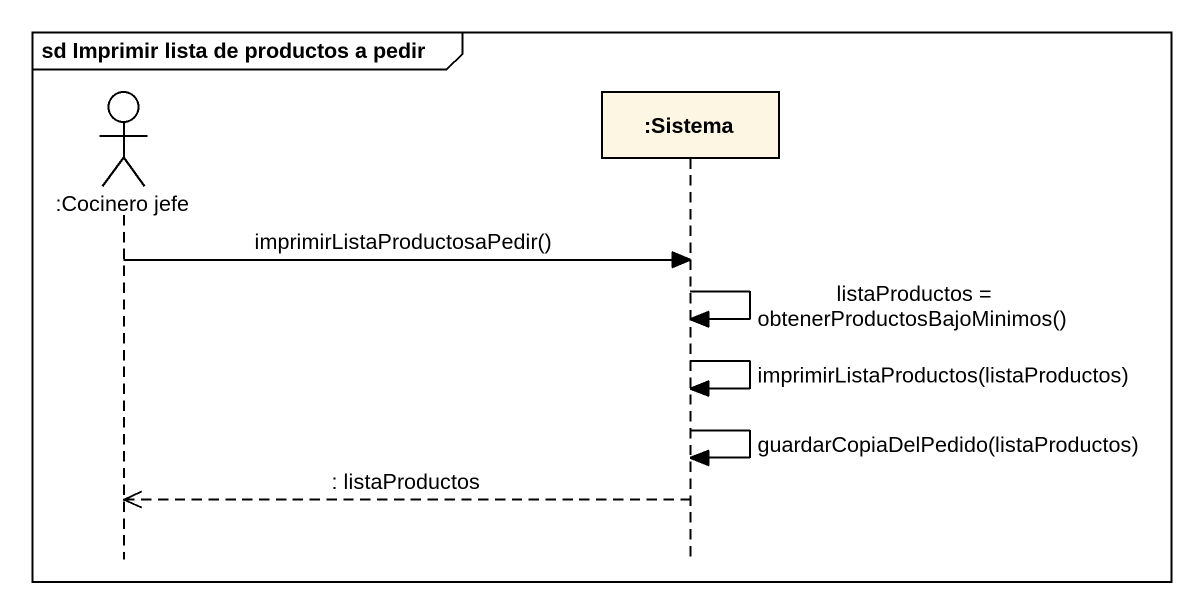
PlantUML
@startuml
mainframe sd Imprimir lista de productos a pedir
hide footbox
actor ":Cocinero jefe" as Cocinero_jefe
participant ":Sistema" as Sistema

Cocinero_jefe -> Sistema : imprimirListaProductosaPedir()
Sistema -> Sistema : listaProductos = obtenerProductosBajoMinimos()
Sistema -> Sistema : imprimirListaProductos(listaProductos)
Sistema -> Sistema : guardarCopiaDelPedido(listaProductos)
Sistema -->> Cocinero_jefe : : listaProductos
@enduml
